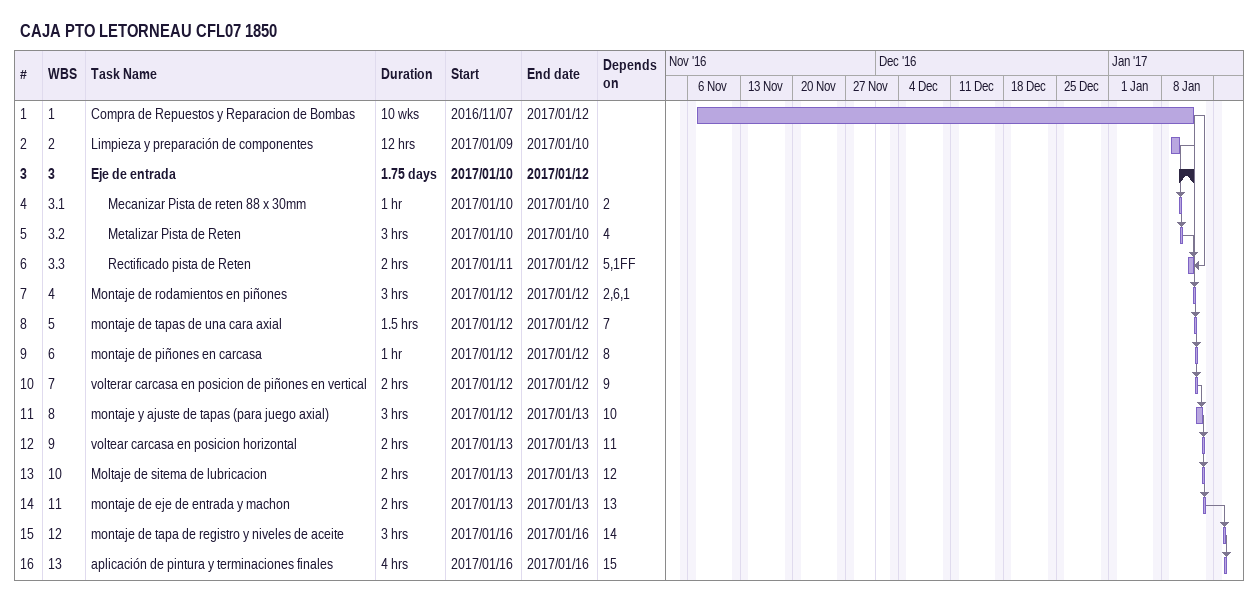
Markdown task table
CAJA PTO LETORNEAU CFL07 1850

| ID | WBS | Task | Duration | Start | Finish | Predecessors |
|---|---|---|---|---|---|---|
| 1 | 1 | Compra de Repuestos y Reparacion de Bombas | 10w | 2016-11-07 | 2017-01-12 |  |
| 2 | 2 | Limpieza y preparación de componentes | 12h | 2017-01-09 | 2017-01-10 |  |
| 3 | 3 | **Eje de entrada** | 1.75d | 2017-01-10 | 2017-01-12 |  |
| 4 | 3.1 | Mecanizar Pista de reten 88 x 30mm | 1h | 2017-01-10 | 2017-01-10 | 2 |
| 5 | 3.2 | Metalizar Pista de Reten | 3h | 2017-01-10 | 2017-01-10 | 4 |
| 6 | 3.3 | Rectificado pista de Reten | 2h | 2017-01-11 | 2017-01-12 | 5, 1FF |
| 7 | 4 | Montaje de rodamientos en piñones | 3h | 2017-01-12 | 2017-01-12 | 2, 6, 1 |
| 8 | 5 | montaje de tapas de una cara axial | 1.5h | 2017-01-12 | 2017-01-12 | 7 |
| 9 | 6 | montaje de piñones en carcasa | 1h | 2017-01-12 | 2017-01-12 | 8 |
| 10 | 7 | volterar carcasa en posicion de piñones en vertical | 2h | 2017-01-12 | 2017-01-12 | 9 |
| 11 | 8 | montaje y ajuste de tapas (para juego axial) | 3h | 2017-01-12 | 2017-01-13 | 10 |
| 12 | 9 | voltear carcasa en posicion horizontal | 2h | 2017-01-13 | 2017-01-13 | 11 |
| 13 | 10 | Moltaje de sitema de lubricacion | 2h | 2017-01-13 | 2017-01-13 | 12 |
| 14 | 11 | montaje de eje de entrada y machon | 2h | 2017-01-13 | 2017-01-13 | 13 |
| 15 | 12 | montaje de tapa de registro y niveles de aceite | 3h | 2017-01-16 | 2017-01-16 | 14 |
| 16 | 13 | aplicación de pintura y terminaciones finales | 4h | 2017-01-16 | 2017-01-16 | 15 |
